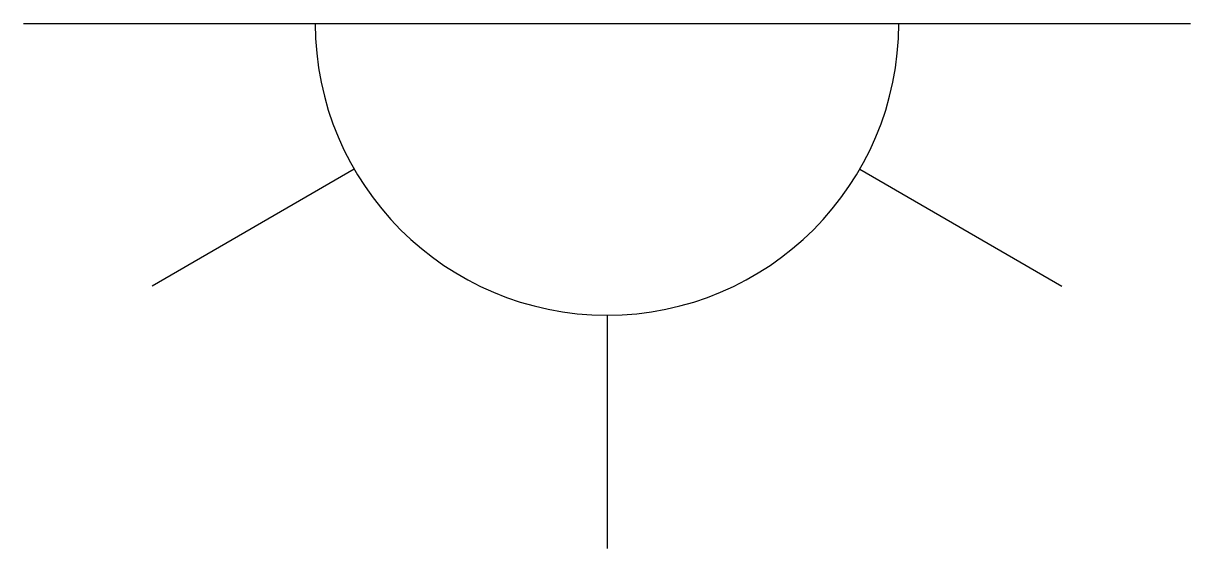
# Model space of a CAD drawing. Header units: metres. Extents: x -1 to 1, y -0.9 to 0.
import ezdxf

# ---------------------------------------------------------------- set-up
doc = ezdxf.new("R2010")
doc.units = ezdxf.units.M

msp = doc.modelspace()

# ---------------------------------------------------------------- linework, layer by layer
for p, q in [((-1, 0), (1, 0)), ((-0.5, 0), (0.5, 0)), ((-0.433, -0.25), (-0.7794, -0.45)), ((0.433, -0.25), (0.7794, -0.45)), ((0, -0.5), (0, -0.9))]:
    msp.add_line(p, q)
msp.add_arc((0, 0), 0.5, 180, 360)

doc.saveas('drawing.dxf')
